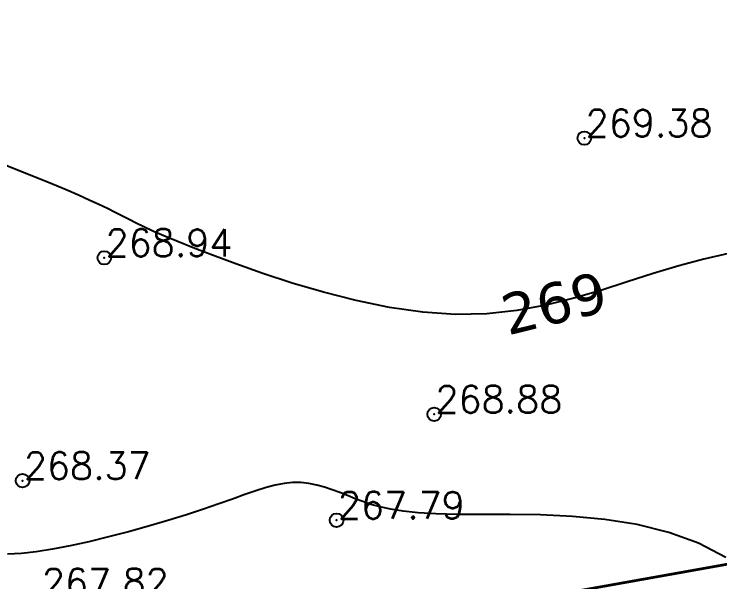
# Model space of a CAD drawing. Header units: millimetres. Extents: x 524954 to 526204, y 9523489 to 9524010.
# Drawn here: x 525156.32 to 525182.3, y 9523661.07 to 9523681.95 of the extents above; entities that cross this region are included whole.
import ezdxf
from ezdxf.enums import TextEntityAlignment as Align

# ---------------------------------------------------------------- set-up
doc = ezdxf.new("R2010")
doc.units = ezdxf.units.MM
doc.header["$PDMODE"] = 32
doc.header["$PDSIZE"] = 0.5
doc.linetypes.add('ACAD_ISO12W100', pattern=[21, 12, -3, 0, -3, 0, -3])
doc.linetypes.add('CACHE2', pattern=[4.7625, 3.175, -1.5875])
for name, color, linetype in [('Bord Fleuve', 4, 'ACAD_ISO12W100'), ('CN_01_00', 3, 'Continuous'), ('CN_02_00', 4, 'Continuous'), ('Cotation Courbes de niveau', 7, 'Continuous'), ('TopoAlt', 3, 'Continuous'), ('TOPOJIS', 7, 'Continuous'), ('Toponomie', 7, 'CACHE2')]:
    doc.layers.add(name, color=color, linetype=linetype)
doc.styles.add('Simplex 1.0', font='Simplex.shx', dxfattribs={"width": 0.99, "height": 1})
doc.styles.get("Standard").update_dxf_attribs({"font": 'arial.ttf'})
doc.styles.add('Verdana 1.0', font='verdana.ttf', dxfattribs={"width": 0.99, "height": 1})

# ---------------------------------------------------------------- blocks, each defined once
blk = doc.blocks.new('TCPOINT M')
at = {"color": 0}
blk.add_point((0, 0), dxfattribs=at)
at = {"layer": 'TopoAlt', "style": 'Simplex 1.0', "width": 0.99}
blk.add_attdef('ALT', (0.15, 0.15), '', height=1, dxfattribs=at)

msp = doc.modelspace()

# ---------------------------------------------------------------- hatches: boundary and pattern name
at = {"layer": 'Bord Fleuve', "ltscale": 0.5}
h = msp.add_hatch(dxfattribs=at)
h.set_pattern_fill('ANSI33', color=135, scale=2, style=0)
h.paths.add_polyline_path([(525394.875, 9523547.688), (525386.855, 9523539.684), (525374.857, 9523528.592), (525359.402, 9523533.054), (525302.267, 9523541.753), (525253.226, 9523571.678), (525189.199, 9523592.989), (525146.601, 9523610.427), (525134.908, 9523628.389), (525130.258, 9523644.878), (525129.915, 9523646.053), (525134.923, 9523646.805), (525141.4, 9523651.378), (525145.39, 9523652.194), (525150.779, 9523654.113), (525153.673, 9523654.734), (525157.062, 9523656.215), (525170.428, 9523659.554), (525190.68, 9523663.166), (525195.533, 9523671.037), (525214.046, 9523677.393), (525226.978, 9523684.419), (525241.856, 9523699.409), (525259.549, 9523697.749), (525263.742, 9523702.788), (525265.599, 9523705.429), (525271.397, 9523709.575), (525278.663, 9523713.162), (525282.299, 9523718.359), (525286.813, 9523721.853), (525297.974, 9523715.602), (525305.783, 9523711.053), (525316.348, 9523705.233), (525323.457, 9523701.143), (525333.272, 9523695.625), (525364.282, 9523678.524), (525367.141, 9523669.609), (525369.992, 9523664.673), (525374.256, 9523657.439), (525374.878, 9523649.759), (525376.197, 9523640.514), (525378.821, 9523632.503), (525377.801, 9523621.191), (525377.159, 9523606.875), (525382.451, 9523599.216), (525388.758, 9523585.471), (525391.317, 9523567.355), (525392.74, 9523563.589), (525392.123, 9523555.946)])

# ---------------------------------------------------------------- linework, layer by layer
at = {"layer": 'Bord Fleuve', "ltscale": 0.35, "const_width": 0.1, "flags": 128}
msp.add_lwpolyline([(525129.915, 9523646.053), (525134.923, 9523646.805), (525141.4, 9523651.378), (525145.39, 9523652.194), (525150.779, 9523654.113), (525153.673, 9523654.734), (525157.062, 9523656.215), (525170.428, 9523659.554), (525190.68, 9523663.166), (525195.533, 9523671.037), (525214.046, 9523677.393), (525226.978, 9523684.419), (525241.856, 9523699.409), (525259.549, 9523697.749), (525263.742, 9523702.788), (525265.599, 9523705.429), (525271.397, 9523709.575), (525278.663, 9523713.162), (525282.299, 9523718.359), (525286.804, 9523721.846)], dxfattribs=at)
at = {"layer": 'CN_01_00', "elevation": 269, "flags": 128}
msp.add_lwpolyline([(525182.621, 9523673.154), (525181.711, 9523672.939), (525180.785, 9523672.691), (525179.847, 9523672.407), (525178.894, 9523672.101), (525177.92, 9523671.792), (525176.921, 9523671.501), (525175.891, 9523671.247), (525174.825, 9523671.049), (525173.718, 9523670.928), (525172.565, 9523670.902), (525171.366, 9523670.985), (525170.14, 9523671.162), (525168.913, 9523671.415), (525167.71, 9523671.721), (525166.555, 9523672.062), (525165.473, 9523672.416), (525164.49, 9523672.763), (525163.629, 9523673.084), (525162.909, 9523673.361), (525162.316, 9523673.598), (525161.831, 9523673.8), (525161.434, 9523673.974), (525161.103, 9523674.128), (525160.818, 9523674.267), (525160.56, 9523674.397), (525160.308, 9523674.526), (525160.044, 9523674.66), (525159.758, 9523674.801), (525159.442, 9523674.952), (525159.089, 9523675.114), (525158.692, 9523675.292), (525158.242, 9523675.486), (525157.731, 9523675.699), (525157.153, 9523675.934), (525156.504, 9523676.192), (525155.801, 9523676.47)], dxfattribs=at)
at = {"layer": 'CN_02_00', "elevation": 268, "flags": 128}
msp.add_lwpolyline([(525182.521, 9523661.968), (525181.515, 9523662.494), (525180.421, 9523662.892), (525179.263, 9523663.176), (525178.07, 9523663.364), (525176.872, 9523663.476), (525175.7, 9523663.532), (525174.582, 9523663.551), (525173.549, 9523663.552), (525172.63, 9523663.554), (525171.847, 9523663.575), (525171.19, 9523663.614), (525170.64, 9523663.671), (525170.181, 9523663.742), (525169.793, 9523663.826), (525169.458, 9523663.92), (525169.159, 9523664.022), (525168.878, 9523664.131), (525168.598, 9523664.243), (525168.318, 9523664.354), (525168.035, 9523664.459), (525167.75, 9523664.553), (525167.461, 9523664.632), (525167.169, 9523664.69), (525166.872, 9523664.723), (525166.57, 9523664.726), (525166.261, 9523664.695), (525165.938, 9523664.632), (525165.595, 9523664.54), (525165.222, 9523664.421), (525164.814, 9523664.279), (525164.36, 9523664.117), (525163.855, 9523663.938), (525163.291, 9523663.745), (525162.663, 9523663.541), (525161.984, 9523663.331), (525161.269, 9523663.121), (525160.536, 9523662.917), (525159.799, 9523662.724), (525159.075, 9523662.549), (525158.38, 9523662.396), (525157.73, 9523662.271), (525157.136, 9523662.179), (525156.591, 9523662.118), (525156.083, 9523662.087)], dxfattribs=at)

# ---------------------------------------------------------------- block references
at = {"layer": 'TOPOJIS'}
ref = msp.add_blockref('TCPOINT M', (525177.313, 9523677.391, 269.38), dxfattribs=at)
ref.add_attrib('ALT', '269.38', (525177.363, 9523677.441, 269.38), dxfattribs={"layer": 'TopoAlt', "height": 1, "style": 'Simplex 1.0', "width": 0.99})
ref = msp.add_blockref('TCPOINT M', (525159.641, 9523672.989, 268.94), dxfattribs=at)
ref.add_attrib('ALT', '268.94', (525159.691, 9523673.039, 268.94), dxfattribs={"layer": 'TopoAlt', "height": 1, "style": 'Simplex 1.0', "width": 0.99})
ref = msp.add_blockref('TCPOINT M', (525171.784, 9523667.235, 268.88), dxfattribs=at)
ref.add_attrib('ALT', '268.88', (525171.834, 9523667.285, 268.88), dxfattribs={"layer": 'TopoAlt', "height": 1, "style": 'Simplex 1.0', "width": 0.99})
ref = msp.add_blockref('TCPOINT M', (525156.634, 9523664.793, 268.37), dxfattribs=at)
ref.add_attrib('ALT', '268.37', (525156.684, 9523664.843, 268.37), dxfattribs={"layer": 'TopoAlt', "height": 1, "style": 'Simplex 1.0', "width": 0.99})
ref = msp.add_blockref('TCPOINT M', (525168.193, 9523663.338, 267.79), dxfattribs=at)
ref.add_attrib('ALT', '267.79', (525168.243, 9523663.388, 267.79), dxfattribs={"layer": 'TopoAlt', "height": 1, "style": 'Simplex 1.0', "width": 0.99})
ref = msp.add_blockref('TCPOINT M', (525157.297, 9523660.506, 267.82), dxfattribs=at)
ref.add_attrib('ALT', '267.82', (525157.347, 9523660.556, 267.82), dxfattribs={"layer": 'TopoAlt', "height": 1, "style": 'Simplex 1.0', "width": 0.99})

# ---------------------------------------------------------------- texts
at = {"layer": 'Cotation Courbes de niveau', "style": 'Verdana 1.0', "width": 0.99}
msp.add_text('269', height=1.5, rotation=13.8585, dxfattribs=at).set_placement((525176.201, 9523671.323, 269), align=Align.MIDDLE_CENTER)
at = {"layer": 'Toponomie', "insert": (525135.392, 9523683.838), "char_height": 1.5, "width": 31.0395, "attachment_point": 1, "rotation": 0.603}
msp.add_mtext('Lavage à Pression des Voitures et des Camions', dxfattribs=at)

doc.saveas('drawing.dxf')
